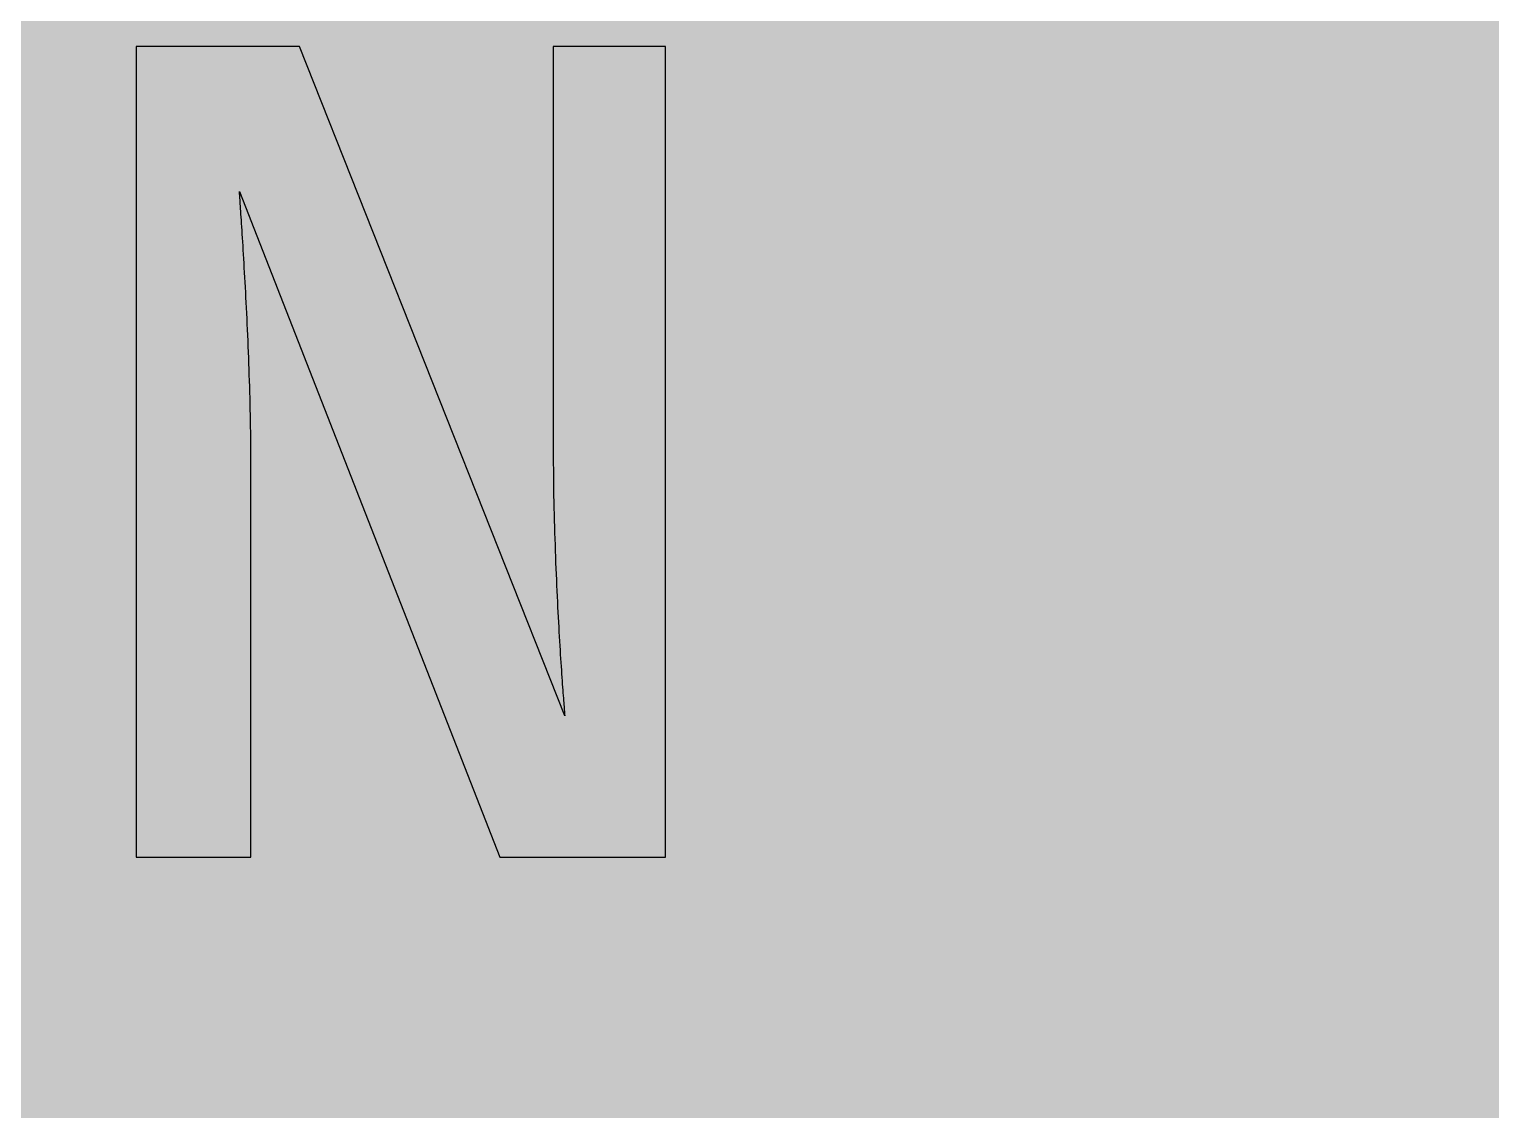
# Model space of a CAD drawing. Header units: millimetres. Extents: x 0 to 212, y 0 to 116.
# Drawn here: x 113.76 to 162.74, y 58.26 to 94.47 of the extents above; entities that cross this region are included whole.
import ezdxf

# ---------------------------------------------------------------- set-up
doc = ezdxf.new("R2010")
doc.units = ezdxf.units.MM

msp = doc.modelspace()

# ---------------------------------------------------------------- hatches: boundary and pattern name
for color, points in [(254, [(14.1633, 0.0536), (13.9878, 0.0533), (13.8125, 0.0559), (13.6373, 0.061), (13.462, 0.0686), (13.2893, 0.0787), (13.114, 0.0914), (12.9413, 0.1041), (12.7686, 0.1219), (12.5959, 0.1397), (12.4231, 0.16), (12.2504, 0.1829), (12.0777, 0.2057), (11.9075, 0.2337), (11.7373, 0.2616), (11.5672, 0.2921), (11.397, 0.3251), (11.2268, 0.3607), (11.0592, 0.3988), (10.8915, 0.4369), (10.7239, 0.4775), (10.5562, 0.5207), (10.3886, 0.5664), (10.2235, 0.6121), (10.0584, 0.6629), (9.8933, 0.7137), (9.7307, 0.7671), (9.5682, 0.8204), (9.4056, 0.8788), (9.2431, 0.9373), (9.083, 0.9982), (8.923, 1.0617), (8.763, 1.1252), (8.6055, 1.1938), (8.4455, 1.2624), (8.2906, 1.331), (8.1331, 1.4046), (7.9781, 1.4783), (7.8232, 1.5545), (7.6708, 1.6332), (7.5184, 1.7145), (7.366, 1.7958), (7.2161, 1.8796), (7.0663, 1.966), (6.919, 2.0523), (6.7716, 2.1438), (6.6243, 2.2352), (6.4795, 2.3266), (6.3348, 2.4232), (6.19, 2.5197), (6.0477, 2.6187), (5.908, 2.7178), (5.7683, 2.8194), (5.6286, 2.9235), (5.4915, 3.0302), (5.3543, 3.1369), (5.2197, 3.2461), (5.0851, 3.3579), (4.953, 3.4722), (4.8209, 3.5865), (4.6914, 3.7033), (4.5644, 3.8202), (4.4348, 3.9395), (4.3104, 4.0615), (4.1859, 4.1859), (4.0615, 4.3104), (3.9395, 4.4348), (3.8202, 4.5618), (3.7033, 4.6914), (3.5865, 4.8209), (3.4722, 4.953), (3.3579, 5.0851), (3.2487, 5.2197), (3.1369, 5.3543), (3.0302, 5.4915), (2.9235, 5.6286), (2.8194, 5.7683), (2.7178, 5.908), (2.6187, 6.0477), (2.5197, 6.19), (2.4232, 6.3348), (2.3266, 6.477), (2.2352, 6.6243), (2.1438, 6.7691), (2.0523, 6.919), (1.966, 7.0663), (1.8796, 7.2161), (1.7958, 7.366), (1.7145, 7.5184), (1.6332, 7.6708), (1.5545, 7.8232), (1.4783, 7.9781), (1.4046, 8.1331), (1.331, 8.2906), (1.2598, 8.4455), (1.1913, 8.603), (1.1252, 8.763), (1.0592, 8.923), (0.9982, 9.083), (0.9373, 9.2431), (0.8763, 9.4056), (0.8204, 9.5682), (0.7645, 9.7307), (0.7112, 9.8933), (0.6604, 10.0584), (0.6121, 10.2235), (0.5639, 10.3911), (0.5207, 10.5562), (0.4775, 10.7239), (0.4343, 10.8915), (0.3962, 11.0592), (0.3607, 11.2268), (0.3251, 11.397), (0.2921, 11.5672), (0.2616, 11.7373), (0.2311, 11.9075), (0.2057, 12.0802), (0.1803, 12.2504), (0.1575, 12.4231), (0.1372, 12.5959), (0.1194, 12.7686), (0.1041, 12.9413), (0.0889, 13.1166), (0.0787, 13.2893), (0.0686, 13.4645), (0.061, 13.6373), (0.0559, 13.8125), (0.0508, 13.9878), (0.0508, 14.163), (0.0522, 102.3592), (0.0508, 102.5322), (0.0559, 102.7074), (0.061, 102.8827), (0.0686, 103.058), (0.0787, 103.2307), (0.0889, 103.4059), (0.1041, 103.5787), (0.1194, 103.7514), (0.1372, 103.9241), (0.1575, 104.0968), (0.1803, 104.2695), (0.2057, 104.4423), (0.2311, 104.6124), (0.2616, 104.7826), (0.2921, 104.9528), (0.3251, 105.123), (0.3607, 105.2932), (0.3962, 105.4608), (0.4343, 105.6284), (0.4775, 105.7961), (0.5207, 105.9637), (0.5639, 106.1314), (0.6121, 106.2965), (0.6604, 106.4616), (0.7112, 106.6267), (0.7645, 106.7892), (0.8204, 106.9518), (0.8763, 107.1143), (0.9373, 107.2769), (0.9982, 107.4369), (1.0592, 107.5969), (1.1252, 107.757), (1.1913, 107.9144), (1.2598, 108.0745), (1.331, 108.2294), (1.4046, 108.3869), (1.4783, 108.5418), (1.5545, 108.6968), (1.6332, 108.8492), (1.7145, 109.0016), (1.7958, 109.154), (1.8796, 109.3038), (1.966, 109.4537), (2.0523, 109.601), (2.1438, 109.7483), (2.2352, 109.8956), (2.3266, 110.0404), (2.4232, 110.1852), (2.5197, 110.33), (2.6187, 110.4722), (2.7178, 110.6119), (2.8194, 110.7516), (2.9235, 110.8913), (3.0302, 111.0285), (3.1369, 111.1656), (3.2487, 111.3003), (3.3579, 111.4349), (3.4722, 111.567), (3.5865, 111.699), (3.7033, 111.8286), (3.8202, 111.9556), (3.9395, 112.0851), (4.0615, 112.2096), (4.1859, 112.334), (4.3104, 112.4585), (4.4348, 112.5804), (4.5644, 112.6998), (4.6914, 112.8166), (4.8209, 112.9335), (4.953, 113.0478), (5.0851, 113.1621), (5.2197, 113.2713), (5.3543, 113.3831), (5.4915, 113.4897), (5.6286, 113.5964), (5.7683, 113.7006), (5.908, 113.8022), (6.0477, 113.9012), (6.19, 114.0003), (6.3348, 114.0968), (6.4795, 114.1933), (6.6243, 114.2848), (6.7716, 114.3762), (6.919, 114.4676), (7.0663, 114.554), (7.2161, 114.6404), (7.366, 114.7242), (7.5184, 114.8055), (7.6708, 114.8867), (7.8232, 114.9655), (7.9781, 115.0417), (8.1331, 115.1153), (8.2906, 115.189), (8.4455, 115.2601), (8.6055, 115.3287), (8.763, 115.3947), (8.923, 115.4608), (9.083, 115.5217), (9.2431, 115.5827), (9.4056, 115.6437), (9.5682, 115.6995), (9.7307, 115.7554), (9.8933, 115.8088), (10.0584, 115.8596), (10.2235, 115.9078), (10.3886, 115.9561), (10.5562, 115.9993), (10.7239, 116.0424), (10.8915, 116.0856), (11.0592, 116.1237), (11.2268, 116.1593), (11.397, 116.1948), (11.5672, 116.2279), (11.7373, 116.2583), (11.9075, 116.2888), (12.0777, 116.3142), (12.2504, 116.3396), (12.4231, 116.3625), (12.5959, 116.3828), (12.7686, 116.4006), (12.9413, 116.4158), (13.114, 116.4311), (13.2893, 116.4412), (13.462, 116.4514), (13.6373, 116.459), (13.8125, 116.4641), (13.9878, 116.4692), (14.163, 116.4692), (197.6078, 116.4703), (197.7822, 116.4692), (197.9574, 116.4641), (198.1327, 116.459), (198.3054, 116.4514), (198.4807, 116.4412), (198.6534, 116.4311), (198.8287, 116.4158), (199.0014, 116.4006), (199.1741, 116.3828), (199.3468, 116.3625), (199.5195, 116.3396), (199.6897, 116.3142), (199.8624, 116.2888), (200.0326, 116.2583), (200.2028, 116.2279), (200.373, 116.1948), (200.5432, 116.1593), (200.7108, 116.1237), (200.8784, 116.0856), (201.0461, 116.0424), (201.2137, 115.9993), (201.3788, 115.9561), (201.5465, 115.9078), (201.7116, 115.8596), (201.8767, 115.8088), (202.0392, 115.7554), (202.2018, 115.6995), (202.3643, 115.6437), (202.5269, 115.5827), (202.6869, 115.5217), (202.8469, 115.4608), (203.007, 115.3947), (203.167, 115.3287), (203.3245, 115.2601), (203.4794, 115.189), (203.6369, 115.1153), (203.7918, 115.0417), (203.9468, 114.9655), (204.0992, 114.8867), (204.2516, 114.8055), (204.404, 114.7242), (204.5538, 114.6404), (204.7037, 114.554), (204.8535, 114.4676), (205.0009, 114.3762), (205.1456, 114.2848), (205.293, 114.1933), (205.4352, 114.0968), (205.58, 114.0003), (205.7222, 113.9012), (205.8619, 113.8022), (206.0016, 113.7006), (206.1413, 113.5964), (206.2785, 113.4897), (206.4156, 113.3831), (206.5503, 113.2713), (206.6849, 113.1621), (206.817, 113.0478), (206.949, 112.9335), (207.0786, 112.8166), (207.2081, 112.6998), (207.3351, 112.5804), (207.4596, 112.4585), (207.584, 112.334), (207.7085, 112.2096), (207.8304, 112.0851), (207.9498, 111.9556), (208.0666, 111.8286), (208.1835, 111.699), (208.2978, 111.567), (208.4121, 111.4349), (208.5238, 111.3003), (208.6331, 111.1656), (208.7397, 111.0285), (208.8464, 110.8913), (208.9506, 110.7516), (209.0522, 110.6119), (209.1512, 110.4722), (209.2503, 110.33), (209.3468, 110.1852), (209.4433, 110.0404), (209.5348, 109.8956), (209.6262, 109.7483), (209.7176, 109.601), (209.804, 109.4537), (209.8904, 109.3038), (209.9742, 109.154), (210.0555, 109.0016), (210.1367, 108.8492), (210.2155, 108.6968), (210.2917, 108.5418), (210.3653, 108.3869), (210.439, 108.2294), (210.5076, 108.0745), (210.5762, 107.9144), (210.6447, 107.757), (210.7082, 107.5969), (210.7717, 107.4369), (210.8327, 107.2769), (210.8911, 107.1143), (210.9495, 106.9518), (211.0029, 106.7892), (211.0562, 106.6267), (211.107, 106.4616), (211.1578, 106.2965), (211.2035, 106.1314), (211.2493, 105.9637), (211.2924, 105.7961), (211.3331, 105.6284), (211.3712, 105.4608), (211.4093, 105.2932), (211.4448, 105.123), (211.4779, 104.9528), (211.5083, 104.7826), (211.5363, 104.6124), (211.5642, 104.4423), (211.5871, 104.2695), (211.6099, 104.0968), (211.6303, 103.9241), (211.648, 103.7514), (211.6658, 103.5787), (211.6785, 103.4059), (211.6912, 103.2307), (211.7014, 103.058), (211.709, 102.8827), (211.7141, 102.7074), (211.7166, 102.5322), (211.7166, 102.3569), (211.7189, 14.1647), (211.7166, 13.9878), (211.7141, 13.8125), (211.709, 13.6373), (211.7014, 13.4645), (211.6912, 13.2893), (211.6785, 13.1166), (211.6658, 12.9413), (211.648, 12.7686), (211.6303, 12.5959), (211.6099, 12.4231), (211.5871, 12.2504), (211.5642, 12.0802), (211.5363, 11.9075), (211.5083, 11.7373), (211.4779, 11.5672), (211.4448, 11.397), (211.4093, 11.2268), (211.3712, 11.0592), (211.3331, 10.8915), (211.2924, 10.7239), (211.2493, 10.5562), (211.2035, 10.3911), (211.1578, 10.2235), (211.107, 10.0584), (211.0562, 9.8933), (211.0029, 9.7307), (210.9495, 9.5682), (210.8911, 9.4056), (210.8327, 9.2431), (210.7717, 9.083), (210.7082, 8.923), (210.6447, 8.763), (210.5762, 8.603), (210.5076, 8.4455), (210.439, 8.2906), (210.3653, 8.1331), (210.2917, 7.9781), (210.2155, 7.8232), (210.1367, 7.6708), (210.0555, 7.5184), (209.9742, 7.366), (209.8904, 7.2161), (209.804, 7.0663), (209.7176, 6.919), (209.6262, 6.7691), (209.5348, 6.6243), (209.4433, 6.477), (209.3468, 6.3348), (209.2503, 6.19), (209.1512, 6.0477), (209.0522, 5.908), (208.9506, 5.7683), (208.8464, 5.6286), (208.7397, 5.4915), (208.6331, 5.3543), (208.5238, 5.2197), (208.4121, 5.0851), (208.2978, 4.953), (208.1835, 4.8209), (208.0666, 4.6914), (207.9498, 4.5618), (207.8304, 4.4348), (207.7085, 4.3104), (207.584, 4.1859), (207.4596, 4.0615), (207.3351, 3.9395), (207.2081, 3.8202), (207.0786, 3.7033), (206.949, 3.5865), (206.817, 3.4722), (206.6849, 3.3579), (206.5503, 3.2461), (206.4156, 3.1369), (206.2785, 3.0302), (206.1413, 2.9235), (206.0016, 2.8194), (205.8619, 2.7178), (205.7222, 2.6187), (205.58, 2.5197), (205.4352, 2.4232), (205.293, 2.3266), (205.1456, 2.2352), (205.0009, 2.1438), (204.8535, 2.0523), (204.7037, 1.966), (204.5538, 1.8796), (204.404, 1.7958), (204.2516, 1.7145), (204.0992, 1.6332), (203.9468, 1.5545), (203.7918, 1.4783), (203.6369, 1.4046), (203.4794, 1.331), (203.3245, 1.2624), (203.167, 1.1938), (203.007, 1.1252), (202.8469, 1.0617), (202.6869, 0.9982), (202.5269, 0.9373), (202.3643, 0.8788), (202.2018, 0.8204), (202.0392, 0.7671), (201.8767, 0.7137), (201.7116, 0.6629), (201.5465, 0.6121), (201.3788, 0.5664), (201.2137, 0.5207), (201.0461, 0.4775), (200.8784, 0.4369), (200.7108, 0.3988), (200.5432, 0.3607), (200.373, 0.3251), (200.2028, 0.2921), (200.0326, 0.2616), (199.8624, 0.2337), (199.6897, 0.2057), (199.5195, 0.1829), (199.3468, 0.16), (199.1741, 0.1397), (199.0014, 0.1219), (198.8287, 0.1041), (198.6534, 0.0914), (198.4807, 0.0787), (198.3054, 0.0686), (198.1327, 0.061), (197.9574, 0.0559), (197.7822, 0.0533), (197.6069, 0.0533)]), (59, [(135.0864, 66.7286), (135.0864, 93.8925), (131.3215, 93.8925), (131.3215, 80.5818), (131.3205, 80.3631), (131.3205, 80.1446), (131.3231, 79.9287), (131.3256, 79.7103), (131.3282, 79.4944), (131.3307, 79.2785), (131.3332, 79.0651), (131.3358, 78.8518), (131.3409, 78.6384), (131.3459, 78.4276), (131.351, 78.2193), (131.3561, 78.011), (131.3612, 77.8027), (131.3688, 77.597), (131.3739, 77.3938), (131.3815, 77.1906), (131.3891, 76.9899), (131.3942, 76.7918), (131.4018, 76.5962), (131.4094, 76.4032), (131.4196, 76.2102), (131.4272, 76.0197), (131.4348, 75.8342), (131.4425, 75.6488), (131.4526, 75.4659), (131.4602, 75.2881), (131.4704, 75.1103), (131.478, 74.9376), (131.4882, 74.7674), (131.4958, 74.5998), (131.506, 74.4347), (131.5136, 74.2747), (131.5237, 74.1172), (131.5339, 73.9623), (131.5415, 73.8124), (131.5517, 73.6651), (131.5593, 73.5228), (131.5695, 73.3857), (131.5771, 73.2485), (131.5872, 73.119), (131.5949, 72.992), (131.6025, 72.8701), (131.6101, 72.7507), (131.6177, 72.6389), (131.6253, 72.5297), (131.633, 72.4256), (131.6406, 72.3265), (131.6482, 72.23), (131.6558, 72.1411), (131.6609, 72.0573), (131.6685, 71.9785), (131.6736, 71.9023), (131.6787, 71.8337), (131.6838, 71.7728), (131.6888, 71.7144), (131.6914, 71.661), (131.6965, 71.6153), (131.699, 71.5747), (131.7015, 71.5416), (131.7041, 71.5112), (131.7066, 71.4908), (131.7092, 71.4731), (131.7092, 71.4654), (131.7092, 71.4604), (122.8231, 93.8925), (117.3508, 93.8925), (117.3508, 66.7286), (121.1929, 66.7286), (121.1929, 80.0375), (121.191, 80.2183), (121.191, 80.4037), (121.1885, 80.5891), (121.1885, 80.7771), (121.1859, 80.965), (121.1809, 81.1555), (121.1783, 81.346), (121.1758, 81.5365), (121.1707, 81.7296), (121.1656, 81.9226), (121.1605, 82.1157), (121.1555, 82.3087), (121.1504, 82.5017), (121.1453, 82.6948), (121.1377, 82.8878), (121.1301, 83.0809), (121.125, 83.2714), (121.1174, 83.4644), (121.1097, 83.6549), (121.1021, 83.8454), (121.0945, 84.0334), (121.0869, 84.2213), (121.0767, 84.4067), (121.0691, 84.5896), (121.0615, 84.7725), (121.0513, 84.9554), (121.0437, 85.1332), (121.0335, 85.311), (121.0259, 85.4837), (121.0158, 85.6564), (121.0081, 85.8266), (120.998, 85.9942), (120.9878, 86.1568), (120.9802, 86.3194), (120.97, 86.4768), (120.9624, 86.6318), (120.9523, 86.7816), (120.9446, 86.9315), (120.9345, 87.0737), (120.9269, 87.216), (120.9192, 87.3506), (120.9091, 87.4827), (120.9015, 87.6097), (120.8938, 87.7341), (120.8862, 87.8535), (120.8786, 87.9653), (120.871, 88.0745), (120.8659, 88.1786), (120.8583, 88.2777), (120.8507, 88.3717), (120.8456, 88.4606), (120.8405, 88.5419), (120.8354, 88.6181), (120.8303, 88.6892), (120.8253, 88.7552), (120.8202, 88.8136), (120.8176, 88.8644), (120.8151, 88.9102), (120.81, 88.9508), (120.8075, 88.9813), (120.8075, 89.0067), (120.8049, 89.0245), (120.8049, 89.0372), (120.8049, 89.0397), (129.5368, 66.7286)])]:
    msp.add_hatch(color=color).paths.add_polyline_path(points)
h = msp.add_hatch(color=59)
edge = h.paths.add_edge_path()
edge.add_line((149.7542, 69.5219), (149.6111, 69.5223))
edge.add_line((149.6111, 69.5223), (149.4688, 69.5223))
edge.add_line((149.4688, 69.5223), (149.3291, 69.5274))
edge.add_line((149.3291, 69.5274), (149.1894, 69.53))
edge.add_line((149.1894, 69.53), (149.0548, 69.5376))
edge.add_line((149.0548, 69.5376), (148.9177, 69.5452))
edge.add_line((148.9177, 69.5452), (148.7856, 69.5554))
edge.add_line((148.7856, 69.5554), (148.6535, 69.5655))
edge.add_line((148.6535, 69.5655), (148.524, 69.5782))
edge.add_line((148.524, 69.5782), (148.3944, 69.5935))
edge.add_line((148.3944, 69.5935), (148.27, 69.6112))
edge.add_line((148.27, 69.6112), (148.143, 69.629))
edge.add_line((148.143, 69.629), (148.021, 69.6519))
edge.add_line((148.021, 69.6519), (147.8991, 69.6747))
edge.add_line((147.8991, 69.6747), (147.7797, 69.7001))
edge.add_line((147.7797, 69.7001), (147.6629, 69.7281))
edge.add_line((147.6629, 69.7281), (147.5461, 69.7611))
edge.add_line((147.5461, 69.7611), (147.4318, 69.7941))
edge.add_line((147.4318, 69.7941), (147.32, 69.8297))
edge.add_line((147.32, 69.8297), (147.2082, 69.8678))
edge.add_line((147.2082, 69.8678), (147.1016, 69.911))
edge.add_line((147.1016, 69.911), (146.9949, 69.9541))
edge.add_line((146.9949, 69.9541), (146.8907, 70.0024))
edge.add_line((146.8907, 70.0024), (146.7866, 70.0532))
edge.add_line((146.7866, 70.0532), (146.685, 70.1065))
edge.add_line((146.685, 70.1065), (146.5885, 70.1624))
edge.add_line((146.5885, 70.1624), (146.4894, 70.2234))
edge.add_line((146.4894, 70.2234), (146.3954, 70.2869))
edge.add_line((146.3954, 70.2869), (146.304, 70.3555))
edge.add_line((146.304, 70.3555), (146.2126, 70.424))
edge.add_line((146.2126, 70.424), (146.1237, 70.5002))
edge.add_line((146.1237, 70.5002), (146.0373, 70.579))
edge.add_line((146.0373, 70.579), (145.9535, 70.6603))
edge.add_line((145.9535, 70.6603), (145.8697, 70.7466))
edge.add_line((145.8697, 70.7466), (145.7909, 70.8355))
edge.add_line((145.7909, 70.8355), (145.7122, 70.9295))
edge.add_line((145.7122, 70.9295), (145.636, 71.026))
edge.add_line((145.636, 71.026), (145.5623, 71.1302))
edge.add_line((145.5623, 71.1302), (145.4912, 71.2368))
edge.add_line((145.4912, 71.2368), (145.4226, 71.3461))
edge.add_line((145.4226, 71.3461), (145.354, 71.4629))
edge.add_line((145.354, 71.4629), (145.2905, 71.5823))
edge.add_line((145.2905, 71.5823), (145.227, 71.7067))
edge.add_line((145.227, 71.7067), (145.1686, 71.8363))
edge.add_line((145.1686, 71.8363), (145.1102, 71.9709))
edge.add_line((145.1102, 71.9709), (145.0543, 72.1081))
edge.add_line((145.0543, 72.1081), (145.001, 72.2528))
edge.add_line((145.001, 72.2528), (144.9502, 72.4027))
edge.add_line((144.9502, 72.4027), (144.9019, 72.5551))
edge.add_line((144.9019, 72.5551), (144.8562, 72.7151))
edge.add_line((144.8562, 72.7151), (144.813, 72.8802))
edge.add_line((144.813, 72.8802), (144.7724, 73.0504))
edge.add_line((144.7724, 73.0504), (144.7317, 73.2257))
edge.add_line((144.7317, 73.2257), (144.6962, 73.406))
edge.add_line((144.6962, 73.406), (144.6632, 73.5914))
edge.add_line((144.6632, 73.5914), (144.6327, 73.7845))
edge.add_line((144.6327, 73.7845), (144.6022, 73.9826))
edge.add_line((144.6022, 73.9826), (144.5768, 74.1858))
edge.add_line((144.5768, 74.1858), (144.5539, 74.3941))
edge.add_line((144.5539, 74.3941), (144.5336, 74.61))
edge.add_line((144.5336, 74.61), (144.5133, 74.8335))
edge.add_line((144.5133, 74.8335), (144.4981, 75.0595))
edge.add_line((144.4981, 75.0595), (144.4854, 75.2958))
edge.add_line((144.4854, 75.2958), (144.4752, 75.5345))
edge.add_line((144.4752, 75.5345), (156.5451, 75.5368))
edge.add_line((156.5451, 75.5368), (156.5451, 77.7487))
edge.add_line((156.5451, 77.7487), (156.5427, 78.0161))
edge.add_line((156.5427, 78.0161), (156.5377, 78.2803))
edge.add_line((156.5377, 78.2803), (156.5326, 78.5419))
edge.add_line((156.5326, 78.5419), (156.5224, 78.801))
edge.add_line((156.5224, 78.801), (156.5097, 79.0575))
edge.add_line((156.5097, 79.0575), (156.4945, 79.309))
edge.add_line((156.4945, 79.309), (156.4742, 79.5604))
edge.add_line((156.4742, 79.5604), (156.4538, 79.8068))
edge.add_line((156.4538, 79.8068), (156.4284, 80.0506))
edge.add_line((156.4284, 80.0506), (156.4005, 80.2894))
edge.add_line((156.4005, 80.2894), (156.37, 80.5282))
edge.add_line((156.37, 80.5282), (156.337, 80.7618))
edge.add_line((156.337, 80.7618), (156.2989, 80.9904))
edge.add_line((156.2989, 80.9904), (156.2583, 81.219))
edge.add_line((156.2583, 81.219), (156.2125, 81.4426))
edge.add_line((156.2125, 81.4426), (156.1643, 81.661))
edge.add_line((156.1643, 81.661), (156.1135, 81.8794))
edge.add_line((156.1135, 81.8794), (156.0576, 82.0903))
edge.add_line((156.0576, 82.0903), (155.9992, 82.3011))
edge.add_line((155.9992, 82.3011), (155.9382, 82.5068))
edge.add_line((155.9382, 82.5068), (155.8722, 82.7075))
edge.add_line((155.8722, 82.7075), (155.8011, 82.9056))
edge.add_line((155.8011, 82.9056), (155.7274, 83.1012))
edge.add_line((155.7274, 83.1012), (155.6487, 83.2917))
edge.add_line((155.6487, 83.2917), (155.5674, 83.4796))
edge.add_line((155.5674, 83.4796), (155.481, 83.6625))
edge.add_line((155.481, 83.6625), (155.3921, 83.8403))
edge.add_line((155.3921, 83.8403), (155.2981, 84.0156))
edge.add_line((155.2981, 84.0156), (155.1991, 84.1858))
edge.add_line((155.1991, 84.1858), (155.0975, 84.3534))
edge.add_line((155.0975, 84.3534), (154.9908, 84.516))
edge.add_line((154.9908, 84.516), (154.879, 84.6734))
edge.add_line((154.879, 84.6734), (154.7647, 84.8284))
edge.add_line((154.7647, 84.8284), (154.6454, 84.9782))
edge.add_line((154.6454, 84.9782), (154.5209, 85.123))
edge.add_line((154.5209, 85.123), (154.3914, 85.2653))
edge.add_line((154.3914, 85.2653), (154.2567, 85.4024))
edge.add_line((154.2567, 85.4024), (154.1196, 85.5345))
edge.add_line((154.1196, 85.5345), (153.9748, 85.664))
edge.add_line((153.9748, 85.664), (153.8275, 85.786))
edge.add_line((153.8275, 85.786), (153.6751, 85.9053))
edge.add_line((153.6751, 85.9053), (153.5176, 86.0196))
edge.add_line((153.5176, 86.0196), (153.355, 86.1314))
edge.add_line((153.355, 86.1314), (153.1874, 86.2355))
edge.add_line((153.1874, 86.2355), (153.0147, 86.3371))
edge.add_line((153.0147, 86.3371), (152.8369, 86.4311))
edge.add_line((152.8369, 86.4311), (152.654, 86.5226))
edge.add_line((152.654, 86.5226), (152.466, 86.6089))
edge.add_line((152.466, 86.6089), (152.273, 86.6902))
edge.add_line((152.273, 86.6902), (152.0749, 86.7664))
edge.add_line((152.0749, 86.7664), (151.8717, 86.8375))
edge.add_line((151.8717, 86.8375), (151.6609, 86.9036))
edge.add_line((151.6609, 86.9036), (151.4475, 86.9645))
edge.add_line((151.4475, 86.9645), (151.2265, 87.0204))
edge.add_line((151.2265, 87.0204), (151.0005, 87.0737))
edge.add_line((151.0005, 87.0737), (150.7668, 87.1195))
edge.add_line((150.7668, 87.1195), (150.5306, 87.1601))
edge.add_line((150.5306, 87.1601), (150.2867, 87.1931))
edge.add_line((150.2867, 87.1931), (150.0378, 87.2236))
edge.add_line((150.0378, 87.2236), (149.7838, 87.249))
edge.add_line((149.7838, 87.249), (149.5222, 87.2668))
edge.add_line((149.5222, 87.2668), (149.2555, 87.282))
edge.add_line((149.2555, 87.282), (148.9837, 87.2896))
edge.add_line((148.9837, 87.2896), (148.7043, 87.2922))
edge.add_line((148.7043, 87.2922), (148.4503, 87.2896))
edge.add_line((148.4503, 87.2896), (148.1988, 87.282))
edge.add_line((148.1988, 87.282), (147.9525, 87.2693))
edge.add_line((147.9525, 87.2693), (147.7112, 87.249))
edge.add_line((147.7112, 87.249), (147.4724, 87.2261))
edge.add_line((147.4724, 87.2261), (147.2387, 87.1957))
edge.add_line((147.2387, 87.1957), (147.0076, 87.1601))
edge.add_line((147.0076, 87.1601), (146.7815, 87.1195))
edge.add_line((146.7815, 87.1195), (146.5605, 87.0737))
edge.add_line((146.5605, 87.0737), (146.3421, 87.0229))
edge.add_line((146.3421, 87.0229), (146.1262, 86.9671))
edge.add_line((146.1262, 86.9671), (145.9179, 86.9061))
edge.add_line((145.9179, 86.9061), (145.7122, 86.8375))
edge.add_line((145.7122, 86.8375), (145.509, 86.7664))
edge.add_line((145.509, 86.7664), (145.3109, 86.6877))
edge.add_line((145.3109, 86.6877), (145.1178, 86.6038))
edge.add_line((145.1178, 86.6038), (144.9273, 86.5175))
edge.add_line((144.9273, 86.5175), (144.7419, 86.4235))
edge.add_line((144.7419, 86.4235), (144.559, 86.3244))
edge.add_line((144.559, 86.3244), (144.3812, 86.2178))
edge.add_line((144.3812, 86.2178), (144.2085, 86.1085))
edge.add_line((144.2085, 86.1085), (144.0383, 85.9942))
edge.add_line((144.0383, 85.9942), (143.8707, 85.8749))
edge.add_line((143.8707, 85.8749), (143.7107, 85.7479))
edge.add_line((143.7107, 85.7479), (143.5506, 85.6183))
edge.add_line((143.5506, 85.6183), (143.3982, 85.4812))
edge.add_line((143.3982, 85.4812), (143.2484, 85.3389))
edge.add_line((143.2484, 85.3389), (143.1036, 85.1916))
edge.add_line((143.1036, 85.1916), (142.9614, 85.0392))
edge.add_line((142.9614, 85.0392), (142.8217, 84.8843))
edge.add_line((142.8217, 84.8843), (142.6896, 84.7192))
edge.add_line((142.6896, 84.7192), (142.56, 84.5515))
edge.add_line((142.56, 84.5515), (142.433, 84.3788))
edge.add_line((142.433, 84.3788), (142.3111, 84.201))
edge.add_line((142.3111, 84.201), (142.1943, 84.0181))
edge.add_line((142.1943, 84.0181), (142.08, 83.8276))
edge.add_line((142.08, 83.8276), (141.9708, 83.6346))
edge.add_line((141.9708, 83.6346), (141.8641, 83.4339))
edge.add_line((141.8641, 83.4339), (141.7625, 83.2307))
edge.add_line((141.7625, 83.2307), (141.666, 83.0199))
edge.add_line((141.666, 83.0199), (141.572, 82.8065))
edge.add_line((141.572, 82.8065), (141.4805, 82.5856))
edge.add_line((141.4805, 82.5856), (141.3967, 82.3595))
edge.add_line((141.3967, 82.3595), (141.3129, 82.1284))
edge.add_line((141.3129, 82.1284), (141.2367, 81.8921))
edge.add_line((141.2367, 81.8921), (141.163, 81.6534))
edge.add_line((141.163, 81.6534), (141.0919, 81.407))
edge.add_line((141.0919, 81.407), (141.0259, 81.1555))
edge.add_line((141.0259, 81.1555), (140.9649, 80.899))
edge.add_line((140.9649, 80.899), (140.9065, 80.6348))
edge.add_line((140.9065, 80.6348), (140.8532, 80.3681))
edge.add_line((140.8532, 80.3681), (140.8049, 80.0964))
edge.add_line((140.8049, 80.0964), (140.7592, 79.8195))
edge.add_line((140.7592, 79.8195), (140.716, 79.5376))
edge.add_line((140.716, 79.5376), (140.6779, 79.248))
edge.add_line((140.6779, 79.248), (140.6449, 78.9559))
edge.add_line((140.6449, 78.9559), (140.6144, 78.6587))
edge.add_line((140.6144, 78.6587), (140.589, 78.3565))
edge.add_line((140.589, 78.3565), (140.5661, 78.0466))
edge.add_line((140.5661, 78.0466), (140.5484, 77.7342))
edge.add_line((140.5484, 77.7342), (140.5357, 77.4141))
edge.add_line((140.5357, 77.4141), (140.5255, 77.0915))
edge.add_line((140.5255, 77.0915), (140.5204, 76.7639))
edge.add_line((140.5204, 76.7639), (140.5179, 76.4286))
edge.add_line((140.5179, 76.4286), (140.5204, 76.0501))
edge.add_line((140.5204, 76.0501), (140.5306, 75.6818))
edge.add_line((140.5306, 75.6818), (140.5458, 75.3237))
edge.add_line((140.5458, 75.3237), (140.5661, 74.9732))
edge.add_line((140.5661, 74.9732), (140.5941, 74.6303))
edge.add_line((140.5941, 74.6303), (140.6296, 74.2975))
edge.add_line((140.6296, 74.2975), (140.6677, 73.9724))
edge.add_line((140.6677, 73.9724), (140.7135, 73.6549))
edge.add_line((140.7135, 73.6549), (140.7643, 73.3476))
edge.add_line((140.7643, 73.3476), (140.8201, 73.0479))
edge.add_line((140.8201, 73.0479), (140.8811, 72.7558))
edge.add_line((140.8811, 72.7558), (140.9497, 72.4713))
edge.add_line((140.9497, 72.4713), (141.0208, 72.1944))
edge.add_line((141.0208, 72.1944), (141.097, 71.9277))
edge.add_line((141.097, 71.9277), (141.1808, 71.6661))
edge.add_line((141.1808, 71.6661), (141.2672, 71.4146))
edge.add_line((141.2672, 71.4146), (141.3612, 71.1683))
edge.add_line((141.3612, 71.1683), (141.4577, 70.932))
edge.add_line((141.4577, 70.932), (141.5593, 70.7009))
edge.add_line((141.5593, 70.7009), (141.666, 70.4774))
edge.add_line((141.666, 70.4774), (141.7752, 70.2615))
edge.add_line((141.7752, 70.2615), (141.892, 70.0532))
edge.add_line((141.892, 70.0532), (142.0114, 69.85))
edge.add_line((142.0114, 69.85), (142.1333, 69.6544))
edge.add_line((142.1333, 69.6544), (142.2629, 69.4665))
edge.add_line((142.2629, 69.4665), (142.3924, 69.2836))
edge.add_line((142.3924, 69.2836), (142.5296, 69.1083))
edge.add_line((142.5296, 69.1083), (142.6693, 68.9407))
edge.add_line((142.6693, 68.9407), (142.8115, 68.7781))
edge.add_line((142.8115, 68.7781), (142.9588, 68.6206))
edge.add_line((142.9588, 68.6206), (143.1087, 68.4708))
edge.add_line((143.1087, 68.4708), (143.2636, 68.3285))
edge.add_line((143.2636, 68.3285), (143.4211, 68.1888))
edge.add_line((143.4211, 68.1888), (143.5811, 68.0568))
edge.add_line((143.5811, 68.0568), (143.7437, 67.9298))
edge.add_line((143.7437, 67.9298), (143.9113, 67.8104))
edge.add_line((143.9113, 67.8104), (144.0815, 67.6961))
edge.add_line((144.0815, 67.6961), (144.2542, 67.5843))
edge.add_line((144.2542, 67.5843), (144.4295, 67.4802))
edge.add_line((144.4295, 67.4802), (144.6073, 67.3811))
edge.add_line((144.6073, 67.3811), (144.7876, 67.2897))
edge.add_line((144.7876, 67.2897), (144.9705, 67.2008))
edge.add_line((144.9705, 67.2008), (145.1559, 67.117))
edge.add_line((145.1559, 67.117), (145.3439, 67.0382))
edge.add_line((145.3439, 67.0382), (145.5344, 66.9646))
edge.add_line((145.5344, 66.9646), (145.7249, 66.8934))
edge.add_line((145.7249, 66.8934), (145.9205, 66.8299))
edge.add_line((145.9205, 66.8299), (146.116, 66.769))
edge.add_line((146.116, 66.769), (146.3142, 66.7131))
edge.add_line((146.3142, 66.7131), (146.5148, 66.6623))
edge.add_line((146.5148, 66.6623), (146.7155, 66.614))
edge.add_line((146.7155, 66.614), (146.9187, 66.5709))
edge.add_line((146.9187, 66.5709), (147.1244, 66.5328))
edge.add_line((147.1244, 66.5328), (147.3302, 66.4972))
edge.add_line((147.3302, 66.4972), (147.5359, 66.4667))
edge.add_line((147.5359, 66.4667), (147.7442, 66.4388))
edge.add_line((147.7442, 66.4388), (147.955, 66.4134))
edge.add_line((147.955, 66.4134), (148.1633, 66.3931))
edge.add_line((148.1633, 66.3931), (148.3766, 66.3753))
edge.add_line((148.3766, 66.3753), (148.5875, 66.3626))
edge.add_line((148.5875, 66.3626), (148.8008, 66.3524))
edge.add_line((148.8008, 66.3524), (149.0142, 66.3448))
edge.add_line((149.0142, 66.3448), (149.2275, 66.3397))
edge.add_line((149.2275, 66.3397), (149.4434, 66.3397))
edge.add_line((149.4434, 66.3397), (149.5654, 66.3397))
edge.add_line((149.5654, 66.3397), (149.6898, 66.3397))
edge.add_line((149.6898, 66.3397), (149.8117, 66.3448))
edge.add_line((149.8117, 66.3448), (149.9337, 66.3473))
edge.add_line((149.9337, 66.3473), (150.0556, 66.3524))
edge.add_line((150.0556, 66.3524), (150.1775, 66.3575))
edge.add_line((150.1775, 66.3575), (150.2969, 66.3651))
edge.add_line((150.2969, 66.3651), (150.4188, 66.3727))
edge.add_line((150.4188, 66.3727), (150.5382, 66.3829))
edge.add_line((150.5382, 66.3829), (150.6576, 66.3931))
edge.add_line((150.6576, 66.3931), (150.7744, 66.4032))
edge.add_line((150.7744, 66.4032), (150.8938, 66.4134))
edge.add_line((150.8938, 66.4134), (151.0106, 66.4261))
edge.add_line((151.0106, 66.4261), (151.1275, 66.4413))
edge.add_line((151.1275, 66.4413), (151.2443, 66.454))
edge.add_line((151.2443, 66.454), (151.3586, 66.4693))
edge.add_line((151.3586, 66.4693), (151.4754, 66.4845))
edge.add_line((151.4754, 66.4845), (151.5897, 66.5023))
edge.add_line((151.5897, 66.5023), (151.7015, 66.5201))
edge.add_line((151.7015, 66.5201), (151.8158, 66.5378))
edge.add_line((151.8158, 66.5378), (151.9276, 66.5556))
edge.add_line((151.9276, 66.5556), (152.0393, 66.5759))
edge.add_line((152.0393, 66.5759), (152.1485, 66.5963))
edge.add_line((152.1485, 66.5963), (152.2603, 66.6166))
edge.add_line((152.2603, 66.6166), (152.3695, 66.6394))
edge.add_line((152.3695, 66.6394), (152.4762, 66.6598))
edge.add_line((152.4762, 66.6598), (152.5854, 66.6826))
edge.add_line((152.5854, 66.6826), (152.6921, 66.7055))
edge.add_line((152.6921, 66.7055), (152.7962, 66.7309))
edge.add_line((152.7962, 66.7309), (152.9029, 66.7537))
edge.add_line((152.9029, 66.7537), (153.0071, 66.7791))
edge.add_line((153.0071, 66.7791), (153.1087, 66.8045))
edge.add_line((153.1087, 66.8045), (153.2128, 66.8299))
edge.add_line((153.2128, 66.8299), (153.3119, 66.8553))
edge.add_line((153.3119, 66.8553), (153.4135, 66.8833))
edge.add_line((153.4135, 66.8833), (153.5125, 66.9087))
edge.add_line((153.5125, 66.9087), (153.6116, 66.9366))
edge.add_line((153.6116, 66.9366), (153.7081, 66.9646))
edge.add_line((153.7081, 66.9646), (153.8046, 66.9925))
edge.add_line((153.8046, 66.9925), (153.9011, 67.0204))
edge.add_line((153.9011, 67.0204), (153.9951, 67.0484))
edge.add_line((153.9951, 67.0484), (154.0891, 67.0789))
edge.add_line((154.0891, 67.0789), (154.1805, 67.1068))
edge.add_line((154.1805, 67.1068), (154.272, 67.1373))
edge.add_line((154.272, 67.1373), (154.3634, 67.1652))
edge.add_line((154.3634, 67.1652), (154.4523, 67.1957))
edge.add_line((154.4523, 67.1957), (154.5387, 67.2262))
edge.add_line((154.5387, 67.2262), (154.6276, 67.2541))
edge.add_line((154.6276, 67.2541), (154.7114, 67.2846))
edge.add_line((154.7114, 67.2846), (154.7952, 67.3151))
edge.add_line((154.7952, 67.3151), (154.879, 67.3456))
edge.add_line((154.879, 67.3456), (154.9629, 67.376))
edge.add_line((154.9629, 67.376), (155.0416, 67.4065))
edge.add_line((155.0416, 67.4065), (155.1229, 67.437))
edge.add_line((155.1229, 67.437), (155.1991, 67.4675))
edge.add_line((155.1991, 67.4675), (155.2778, 67.498))
edge.add_line((155.2778, 67.498), (155.354, 67.5284))
edge.add_line((155.354, 67.5284), (155.4277, 67.5589))
edge.add_line((155.4277, 67.5589), (155.5013, 67.5869))
edge.add_line((155.5013, 67.5869), (155.5725, 67.6173))
edge.add_line((155.5725, 67.6173), (155.6436, 67.6478))
edge.add_line((155.6436, 67.6478), (155.7122, 67.6783))
edge.add_line((155.7122, 67.6783), (155.7782, 67.7062))
edge.add_line((155.7782, 67.7062), (155.8442, 67.7367))
edge.add_line((155.8442, 67.7367), (154.6433, 70.6092))
edge.add_line((154.6433, 70.6092), (154.5692, 70.579))
edge.add_line((154.5692, 70.579), (154.4955, 70.551))
edge.add_line((154.4955, 70.551), (154.4244, 70.5206))
edge.add_line((154.4244, 70.5206), (154.3507, 70.4926))
edge.add_line((154.3507, 70.4926), (154.2771, 70.4647))
edge.add_line((154.2771, 70.4647), (154.2034, 70.4367))
edge.add_line((154.2034, 70.4367), (154.1297, 70.4088))
edge.add_line((154.1297, 70.4088), (154.0561, 70.3834))
edge.add_line((154.0561, 70.3834), (153.9824, 70.3555))
edge.add_line((153.9824, 70.3555), (153.9088, 70.3301))
edge.add_line((153.9088, 70.3301), (153.8351, 70.3021))
edge.add_line((153.8351, 70.3021), (153.7614, 70.2767))
edge.add_line((153.7614, 70.2767), (153.6878, 70.2513))
edge.add_line((153.6878, 70.2513), (153.6116, 70.2259))
edge.add_line((153.6116, 70.2259), (153.5379, 70.2005))
edge.add_line((153.5379, 70.2005), (153.4643, 70.1751))
edge.add_line((153.4643, 70.1751), (153.3881, 70.1523))
edge.add_line((153.3881, 70.1523), (153.3144, 70.1269))
edge.add_line((153.3144, 70.1269), (153.2382, 70.104))
edge.add_line((153.2382, 70.104), (153.1645, 70.0811))
edge.add_line((153.1645, 70.0811), (153.0883, 70.0583))
edge.add_line((153.0883, 70.0583), (153.0147, 70.0354))
edge.add_line((153.0147, 70.0354), (152.9385, 70.0126))
edge.add_line((152.9385, 70.0126), (152.8623, 69.9897))
edge.add_line((152.8623, 69.9897), (152.7886, 69.9694))
edge.add_line((152.7886, 69.9694), (152.7124, 69.9491))
edge.add_line((152.7124, 69.9491), (152.6362, 69.9287))
edge.add_line((152.6362, 69.9287), (152.56, 69.9084))
edge.add_line((152.56, 69.9084), (152.4838, 69.8881))
edge.add_line((152.4838, 69.8881), (152.4076, 69.8678))
edge.add_line((152.4076, 69.8678), (152.3314, 69.85))
edge.add_line((152.3314, 69.85), (152.2552, 69.8322))
edge.add_line((152.2552, 69.8322), (152.179, 69.8144))
edge.add_line((152.179, 69.8144), (152.1028, 69.7967))
edge.add_line((152.1028, 69.7967), (152.0266, 69.7789))
edge.add_line((152.0266, 69.7789), (151.9504, 69.7611))
edge.add_line((151.9504, 69.7611), (151.8717, 69.7459))
edge.add_line((151.8717, 69.7459), (151.7955, 69.7306))
edge.add_line((151.7955, 69.7306), (151.7193, 69.7154))
edge.add_line((151.7193, 69.7154), (151.6405, 69.7001))
edge.add_line((151.6405, 69.7001), (151.5643, 69.6874))
edge.add_line((151.5643, 69.6874), (151.4856, 69.6722))
edge.add_line((151.4856, 69.6722), (151.4094, 69.6595))
edge.add_line((151.4094, 69.6595), (151.3307, 69.6468))
edge.add_line((151.3307, 69.6468), (151.2519, 69.6366))
edge.add_line((151.2519, 69.6366), (151.1757, 69.6239))
edge.add_line((151.1757, 69.6239), (151.097, 69.6138))
edge.add_line((151.097, 69.6138), (151.0182, 69.6036))
edge.add_line((151.0182, 69.6036), (150.9395, 69.5935))
edge.add_line((150.9395, 69.5935), (150.8633, 69.5833))
edge.add_line((150.8633, 69.5833), (150.7846, 69.5757))
edge.add_line((150.7846, 69.5757), (150.7058, 69.5681))
edge.add_line((150.7058, 69.5681), (150.6271, 69.5604))
edge.add_line((150.6271, 69.5604), (150.5483, 69.5528))
edge.add_line((150.5483, 69.5528), (150.4696, 69.5477))
edge.add_line((150.4696, 69.5477), (150.3883, 69.5427))
edge.add_line((150.3883, 69.5427), (150.3096, 69.5376))
edge.add_line((150.3096, 69.5376), (150.2308, 69.5325))
edge.add_line((150.2308, 69.5325), (150.1521, 69.53))
edge.add_line((150.1521, 69.53), (150.0734, 69.5249))
edge.add_line((150.0734, 69.5249), (149.9921, 69.5249))
edge.add_line((149.9921, 69.5249), (149.9133, 69.5223))
edge.add_line((149.9133, 69.5223), (149.8321, 69.5198))
edge.add_line((149.8321, 69.5198), (149.7533, 69.5198))
edge = h.paths.add_edge_path(flags=16)
edge.add_line((148.6284, 84.2296), (148.7678, 84.2264))
edge.add_line((148.7678, 84.2264), (148.905, 84.2239))
edge.add_line((148.905, 84.2239), (149.0421, 84.2188))
edge.add_line((149.0421, 84.2188), (149.1742, 84.2086))
edge.add_line((149.1742, 84.2086), (149.3037, 84.1985))
edge.add_line((149.3037, 84.1985), (149.4307, 84.1858))
edge.add_line((149.4307, 84.1858), (149.5552, 84.1705))
edge.add_line((149.5552, 84.1705), (149.6771, 84.1502))
edge.add_line((149.6771, 84.1502), (149.799, 84.1299))
edge.add_line((149.799, 84.1299), (149.9159, 84.107))
edge.add_line((149.9159, 84.107), (150.0302, 84.0816))
edge.add_line((150.0302, 84.0816), (150.1419, 84.0511))
edge.add_line((150.1419, 84.0511), (150.2512, 84.0207))
edge.add_line((150.2512, 84.0207), (150.3578, 83.9876))
edge.add_line((150.3578, 83.9876), (150.462, 83.9495))
edge.add_line((150.462, 83.9495), (150.5661, 83.9114))
edge.add_line((150.5661, 83.9114), (150.6652, 83.8683))
edge.add_line((150.6652, 83.8683), (150.7617, 83.8225))
edge.add_line((150.7617, 83.8225), (150.8582, 83.7743))
edge.add_line((150.8582, 83.7743), (150.9497, 83.7235))
edge.add_line((150.9497, 83.7235), (151.0411, 83.6701))
edge.add_line((151.0411, 83.6701), (151.1275, 83.6143))
edge.add_line((151.1275, 83.6143), (151.2138, 83.5533))
edge.add_line((151.2138, 83.5533), (151.2951, 83.4923))
edge.add_line((151.2951, 83.4923), (151.3764, 83.4263))
edge.add_line((151.3764, 83.4263), (151.4551, 83.3577))
edge.add_line((151.4551, 83.3577), (151.5313, 83.2841))
edge.add_line((151.5313, 83.2841), (151.605, 83.2104))
edge.add_line((151.605, 83.2104), (151.6761, 83.1317))
edge.add_line((151.6761, 83.1317), (151.7472, 83.0504))
edge.add_line((151.7472, 83.0504), (151.8133, 82.9666))
edge.add_line((151.8133, 82.9666), (151.8768, 82.8802))
edge.add_line((151.8768, 82.8802), (151.9403, 82.7888))
edge.add_line((151.9403, 82.7888), (152.0012, 82.6948))
edge.add_line((152.0012, 82.6948), (152.0596, 82.5983))
edge.add_line((152.0596, 82.5983), (152.1155, 82.4967))
edge.add_line((152.1155, 82.4967), (152.1689, 82.3925))
edge.add_line((152.1689, 82.3925), (152.2197, 82.2858))
edge.add_line((152.2197, 82.2858), (152.2705, 82.1741))
edge.add_line((152.2705, 82.1741), (152.3162, 82.0598))
edge.add_line((152.3162, 82.0598), (152.3619, 81.9429))
edge.add_line((152.3619, 81.9429), (152.4051, 81.821))
edge.add_line((152.4051, 81.821), (152.4483, 81.6966))
edge.add_line((152.4483, 81.6966), (152.4864, 81.5696))
edge.add_line((152.4864, 81.5696), (152.5245, 81.4375))
edge.add_line((152.5245, 81.4375), (152.5575, 81.3003))
edge.add_line((152.5575, 81.3003), (152.5905, 81.1632))
edge.add_line((152.5905, 81.1632), (152.6235, 81.0184))
edge.add_line((152.6235, 81.0184), (152.6515, 80.8736))
edge.add_line((152.6515, 80.8736), (152.6794, 80.7212))
edge.add_line((152.6794, 80.7212), (152.7048, 80.5688))
edge.add_line((152.7048, 80.5688), (152.7277, 80.4113))
edge.add_line((152.7277, 80.4113), (152.748, 80.2488))
edge.add_line((152.748, 80.2488), (152.7683, 80.0837))
edge.add_line((152.7683, 80.0837), (152.7835, 79.9135))
edge.add_line((152.7835, 79.9135), (152.8013, 79.7408))
edge.add_line((152.8013, 79.7408), (152.814, 79.5655))
edge.add_line((152.814, 79.5655), (152.8267, 79.3826))
edge.add_line((152.8267, 79.3826), (152.8343, 79.1997))
edge.add_line((152.8343, 79.1997), (152.8445, 79.0092))
edge.add_line((152.8445, 79.0092), (152.8496, 78.8162))
edge.add_line((152.8496, 78.8162), (152.8547, 78.6206))
edge.add_line((152.8547, 78.6206), (152.8572, 78.4174))
edge.add_line((152.8572, 78.4174), (152.8572, 78.2142))
edge.add_line((152.8572, 78.2142), (144.5147, 78.2144))
edge.add_line((144.5147, 78.2144), (144.526, 78.4301))
edge.add_line((144.526, 78.4301), (144.5387, 78.6409))
edge.add_line((144.5387, 78.6409), (144.5539, 78.8467))
edge.add_line((144.5539, 78.8467), (144.5692, 79.0473))
edge.add_line((144.5692, 79.0473), (144.5895, 79.2455))
edge.add_line((144.5895, 79.2455), (144.6098, 79.4385))
edge.add_line((144.6098, 79.4385), (144.6301, 79.6239))
edge.add_line((144.6301, 79.6239), (144.653, 79.8093))
edge.add_line((144.653, 79.8093), (144.6784, 79.9871))
edge.add_line((144.6784, 79.9871), (144.7063, 80.1624))
edge.add_line((144.7063, 80.1624), (144.7343, 80.3326))
edge.add_line((144.7343, 80.3326), (144.7648, 80.4977))
edge.add_line((144.7648, 80.4977), (144.7952, 80.6577))
edge.add_line((144.7952, 80.6577), (144.8283, 80.8152))
edge.add_line((144.8283, 80.8152), (144.8638, 80.9676))
edge.add_line((144.8638, 80.9676), (144.8994, 81.1174))
edge.add_line((144.8994, 81.1174), (144.9375, 81.2622))
edge.add_line((144.9375, 81.2622), (144.9781, 81.4019))
edge.add_line((144.9781, 81.4019), (145.0188, 81.5391))
edge.add_line((145.0188, 81.5391), (145.0619, 81.6712))
edge.add_line((145.0619, 81.6712), (145.1077, 81.8007))
edge.add_line((145.1077, 81.8007), (145.1534, 81.9252))
edge.add_line((145.1534, 81.9252), (145.2016, 82.0445))
edge.add_line((145.2016, 82.0445), (145.2524, 82.1614))
edge.add_line((145.2524, 82.1614), (145.3032, 82.2757))
edge.add_line((145.3032, 82.2757), (145.3566, 82.3849))
edge.add_line((145.3566, 82.3849), (145.4125, 82.4916))
edge.add_line((145.4125, 82.4916), (145.4683, 82.5932))
edge.add_line((145.4683, 82.5932), (145.5268, 82.6922))
edge.add_line((145.5268, 82.6922), (145.5877, 82.7862))
edge.add_line((145.5877, 82.7862), (145.6487, 82.8777))
edge.add_line((145.6487, 82.8777), (145.7122, 82.9666))
edge.add_line((145.7122, 82.9666), (145.7782, 83.0504))
edge.add_line((145.7782, 83.0504), (145.8443, 83.1317))
edge.add_line((145.8443, 83.1317), (145.9128, 83.2104))
edge.add_line((145.9128, 83.2104), (145.9814, 83.2866))
edge.add_line((145.9814, 83.2866), (146.0525, 83.3577))
edge.add_line((146.0525, 83.3577), (146.1262, 83.4263))
edge.add_line((146.1262, 83.4263), (146.2024, 83.4898))
edge.add_line((146.2024, 83.4898), (146.2786, 83.5533))
edge.add_line((146.2786, 83.5533), (146.3573, 83.6117))
edge.add_line((146.3573, 83.6117), (146.4361, 83.6676))
edge.add_line((146.4361, 83.6676), (146.5199, 83.7209))
edge.add_line((146.5199, 83.7209), (146.6037, 83.7717))
edge.add_line((146.6037, 83.7717), (146.6875, 83.8175))
edge.add_line((146.6875, 83.8175), (146.7739, 83.8632))
edge.add_line((146.7739, 83.8632), (146.8628, 83.9038))
edge.add_line((146.8628, 83.9038), (146.9542, 83.9445))
edge.add_line((146.9542, 83.9445), (147.0457, 83.98))
edge.add_line((147.0457, 83.98), (147.1397, 84.013))
edge.add_line((147.1397, 84.013), (147.2336, 84.0435))
edge.add_line((147.2336, 84.0435), (147.3302, 84.0715))
edge.add_line((147.3302, 84.0715), (147.4292, 84.0969))
edge.add_line((147.4292, 84.0969), (147.5308, 84.1223))
edge.add_line((147.5308, 84.1223), (147.6324, 84.1426))
edge.add_line((147.6324, 84.1426), (147.7366, 84.1604))
edge.add_line((147.7366, 84.1604), (147.8407, 84.1781))
edge.add_line((147.8407, 84.1781), (147.9474, 84.1908))
edge.add_line((147.9474, 84.1908), (148.0566, 84.2035))
edge.add_line((148.0566, 84.2035), (148.1684, 84.2112))
edge.add_line((148.1684, 84.2112), (148.2801, 84.2188))
edge.add_line((148.2801, 84.2188), (148.3944, 84.2239))
edge.add_line((148.3944, 84.2239), (148.5087, 84.2264))
edge.add_line((148.5087, 84.2264), (148.6281, 84.2289))

# ---------------------------------------------------------------- linework, layer by layer
at = {"color": 59}
msp.add_lwpolyline([(135.0864, 66.7286), (135.0864, 93.8925), (131.3215, 93.8925), (131.3215, 80.5818), (131.3205, 80.3631), (131.3205, 80.1446), (131.3231, 79.9287), (131.3256, 79.7103), (131.3282, 79.4944), (131.3307, 79.2785), (131.3332, 79.0651), (131.3358, 78.8518), (131.3409, 78.6384), (131.3459, 78.4276), (131.351, 78.2193), (131.3561, 78.011), (131.3612, 77.8027), (131.3688, 77.597), (131.3739, 77.3938), (131.3815, 77.1906), (131.3891, 76.9899), (131.3942, 76.7918), (131.4018, 76.5962), (131.4094, 76.4032), (131.4196, 76.2102), (131.4272, 76.0197), (131.4348, 75.8342), (131.4425, 75.6488), (131.4526, 75.4659), (131.4602, 75.2881), (131.4704, 75.1103), (131.478, 74.9376), (131.4882, 74.7674), (131.4958, 74.5998), (131.506, 74.4347), (131.5136, 74.2747), (131.5237, 74.1172), (131.5339, 73.9623), (131.5415, 73.8124), (131.5517, 73.6651), (131.5593, 73.5228), (131.5695, 73.3857), (131.5771, 73.2485), (131.5872, 73.119), (131.5949, 72.992), (131.6025, 72.8701), (131.6101, 72.7507), (131.6177, 72.6389), (131.6253, 72.5297), (131.633, 72.4256), (131.6406, 72.3265), (131.6482, 72.23), (131.6558, 72.1411), (131.6609, 72.0573), (131.6685, 71.9785), (131.6736, 71.9023), (131.6787, 71.8337), (131.6838, 71.7728), (131.6888, 71.7144), (131.6914, 71.661), (131.6965, 71.6153), (131.699, 71.5747), (131.7015, 71.5416), (131.7041, 71.5112), (131.7066, 71.4908), (131.7092, 71.4731), (131.7092, 71.4654), (131.7092, 71.4604), (122.8231, 93.8925), (117.3508, 93.8925), (117.3508, 66.7286), (121.1929, 66.7286), (121.1929, 80.0375), (121.191, 80.2183), (121.191, 80.4037), (121.1885, 80.5891), (121.1885, 80.7771), (121.1859, 80.965), (121.1809, 81.1555), (121.1783, 81.346), (121.1758, 81.5365), (121.1707, 81.7296), (121.1656, 81.9226), (121.1605, 82.1157), (121.1555, 82.3087), (121.1504, 82.5017), (121.1453, 82.6948), (121.1377, 82.8878), (121.1301, 83.0809), (121.125, 83.2714), (121.1174, 83.4644), (121.1097, 83.6549), (121.1021, 83.8454), (121.0945, 84.0334), (121.0869, 84.2213), (121.0767, 84.4067), (121.0691, 84.5896), (121.0615, 84.7725), (121.0513, 84.9554), (121.0437, 85.1332), (121.0335, 85.311), (121.0259, 85.4837), (121.0158, 85.6564), (121.0081, 85.8266), (120.998, 85.9942), (120.9878, 86.1568), (120.9802, 86.3194), (120.97, 86.4768), (120.9624, 86.6318), (120.9523, 86.7816), (120.9446, 86.9315), (120.9345, 87.0737), (120.9269, 87.216), (120.9192, 87.3506), (120.9091, 87.4827), (120.9015, 87.6097), (120.8938, 87.7341), (120.8862, 87.8535), (120.8786, 87.9653), (120.871, 88.0745), (120.8659, 88.1786), (120.8583, 88.2777), (120.8507, 88.3717), (120.8456, 88.4606), (120.8405, 88.5419), (120.8354, 88.6181), (120.8303, 88.6892), (120.8253, 88.7552), (120.8202, 88.8136), (120.8176, 88.8644), (120.8151, 88.9102), (120.81, 88.9508), (120.8075, 88.9813), (120.8075, 89.0067), (120.8049, 89.0245), (120.8049, 89.0372), (120.8049, 89.0397), (129.5368, 66.7286), (135.0864, 66.7286)], dxfattribs=at)

doc.saveas('drawing.dxf')
